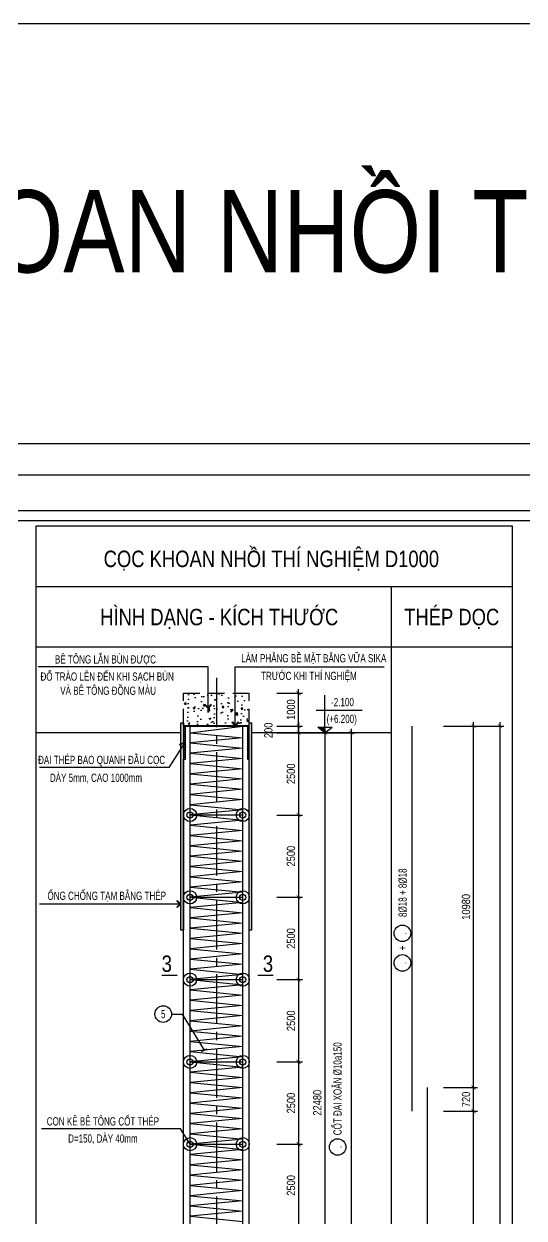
# Model space of a CAD drawing. Extents: x 171424 to 249266, y 74893 to 149166.
# Drawn here: x 177512 to 181308, y 140098 to 149166 of the extents above; entities that cross this region are included whole.
import ezdxf
from ezdxf.enums import TextEntityAlignment as Align

# ---------------------------------------------------------------- set-up
doc = ezdxf.new("R2010")
doc.units = 0
doc.header["$LTSCALE"] = 500
doc.header["$MEASUREMENT"] = 0
doc.header["$PDMODE"] = 3
doc.linetypes.add('CENTER2', pattern=[1.125, 0.75, -0.125, 0.125, -0.125])
doc.linetypes.add('HIDDEN', pattern=[0.375, 0.25, -0.125])
doc.layers.get('0').update_dxf_attribs({"linetype": 'CONTINUOUS'})
doc.layers.get('DEFPOINTS').update_dxf_attribs({"linetype": 'CONTINUOUS'})
for name, color, linetype in [('01.CDC.AXIS', 160, 'CENTER2'), ('02.CDC.DIM', 1, 'CONTINUOUS'), ('03.CDC.BORDER', 3, 'CONTINUOUS'), ('04.CDC.HIDDEN', 8, 'HIDDEN'), ('05.CDC.STEEL', 4, 'CONTINUOUS'), ('06.CDC.TEXT', 2, 'CONTINUOUS'), ('10.CDC.HATCH', 9, 'CONTINUOUS'), ('11.CDC.NOTE', 8, 'CONTINUOUS'), ('CDC-KHUNGTEN', 7, 'CONTINUOUS'), ('CDC.10.HATCH', 9, 'CONTINUOUS')]:
    doc.layers.add(name, color=color, linetype=linetype)
doc.styles.add('ARIAL', font='arial.ttf', dxfattribs={"width": 0.8})
doc.dimstyles.new('DIM100-25', dxfattribs={"dimtxt": 63, "dimasz": 30, "dimexe": 30, "dimexo": 0, "dimgap": 25, "dimtad": 1, "dimdec": 0, "dimlfac": 4, "dimzin": 0, "dimdsep": 46, "dimtxsty": 'ARIAL', "dimblk": 'ARCHTICK', "dimblk1": 'ARCHTICK', "dimblk2": 'D', "dimcen": 0, "dimdle": 30, "dimclrd": 1, "dimclre": 1, "dimclrt": 2, "dimadec": 0, "dimazin": 0, "dimtfac": 1, "dimtdec": 0, "dimtix": 1, "dimtofl": 0, "dimtmove": 2, "dimatfit": 3, "dimldrblk": 'ARCHTICK', "dimfxl": 1, "dimtolj": 1, "dimtzin": 0, "dimarcsym": 0})

# ---------------------------------------------------------------- blocks, each defined once
blk = doc.blocks.new('_ArchTick')
at = {"color": 0, "linetype": 'ByBlock', "const_width": 0.15}
blk.add_lwpolyline([(-0.5, -0.5), (0.5, 0.5)], dxfattribs=at)
blk = doc.blocks.new('*D298')
at = {"layer": '02.CDC.DIM', "color": 1, "lineweight": -2, "transparency": 16777216}
for p, q in [((179596.5, 143804.2), (179596.5, 144114.2)), ((179431.9, 144084.2), (179626.5, 144084.2)), ((179431.9, 143834.2), (179626.5, 143834.2))]:
    blk.add_line(p, q, dxfattribs=at)
at = {"layer": 'DEFPOINTS', "color": 0, "transparency": 16777216}
for p in [(179431.9, 144084.2), (179596.5, 144084.2), (179431.9, 143834.2)]:
    blk.add_point(p, dxfattribs=at)
at = {"layer": '02.CDC.DIM', "color": 1, "lineweight": -2, "transparency": 16777216, "xscale": 30, "yscale": 30, "zscale": 30}
for p, rotation in [((179596.5, 144084.2), 90), ((179596.5, 143834.2), 270)]:
    blk.add_blockref('_ArchTick', p, dxfattribs=dict(at, rotation=rotation))
at = {"layer": '02.CDC.DIM', "color": 2, "transparency": 16777216, "insert": (179539.4, 143959.2), "char_height": 63, "attachment_point": 5, "rotation": 90, "style": 'ARIAL'}
blk.add_mtext('\\A1;1000', dxfattribs=at)
blk = doc.blocks.new('D')
at = {"layer": '02.CDC.DIM'}
for p, q in [((-50, -50), (50, 50)), ((-86.75, 0), (86.75, 0))]:
    blk.add_line(p, q, dxfattribs=at)
blk = doc.blocks.new('*D299')
at = {"layer": '02.CDC.DIM', "color": 1, "lineweight": -2, "transparency": 16777216}
for p, q in [((180695.3, 143834.2), (181154.9, 143834.2)), ((181124.9, 143864.2), (181124.9, 132329.2)), ((180695.3, 132359.2), (181154.9, 132359.2))]:
    blk.add_line(p, q, dxfattribs=at)
at = {"layer": 'DEFPOINTS', "color": 0, "transparency": 16777216}
for p in [(180695.3, 143834.2), (180695.3, 132359.2), (181124.9, 132359.2)]:
    blk.add_point(p, dxfattribs=at)
at = {"layer": '02.CDC.DIM', "color": 1, "lineweight": -2, "transparency": 16777216, "xscale": 30, "yscale": 30, "zscale": 30}
for p, rotation in [((181124.9, 143834.2), 90), ((181124.9, 132359.2), 270)]:
    blk.add_blockref('_ArchTick', p, dxfattribs=dict(at, rotation=rotation))
at = {"layer": '02.CDC.DIM', "color": 2, "transparency": 16777216, "insert": (181067.8, 138096.7), "char_height": 63, "attachment_point": 5, "rotation": 90, "style": 'ARIAL'}
blk.add_mtext('\\A1;45900', dxfattribs=at)
blk = doc.blocks.new('*D302')
at = {"layer": '02.CDC.DIM', "color": 1, "lineweight": -2, "transparency": 16777216}
for p, q in [((180924.9, 138314.2), (180924.9, 140939.2)), ((180695.3, 140909.2), (180954.9, 140909.2)), ((180695.3, 138344.2), (180954.9, 138344.2))]:
    blk.add_line(p, q, dxfattribs=at)
at = {"layer": 'DEFPOINTS', "color": 0, "transparency": 16777216}
for p in [(180695.3, 140909.2), (180924.9, 140909.2), (180695.3, 138344.2)]:
    blk.add_point(p, dxfattribs=at)
at = {"layer": '02.CDC.DIM', "color": 1, "lineweight": -2, "transparency": 16777216, "xscale": 30, "yscale": 30, "zscale": 30}
for p, rotation in [((180924.9, 140909.2), 90), ((180924.9, 138344.2), 270)]:
    blk.add_blockref('_ArchTick', p, dxfattribs=dict(at, rotation=rotation))
at = {"layer": '02.CDC.DIM', "color": 2, "transparency": 16777216, "insert": (180867.8, 139626.7), "char_height": 63, "attachment_point": 5, "rotation": 90, "style": 'ARIAL'}
blk.add_mtext('\\A1;10260', dxfattribs=at)
blk = doc.blocks.new('*D303')
at = {"layer": '02.CDC.DIM', "color": 1, "lineweight": -2, "transparency": 16777216}
for p, q in [((180924.9, 140879.2), (180924.9, 141119.2)), ((180695.3, 141089.2), (180954.9, 141089.2)), ((180695.3, 140909.2), (180954.9, 140909.2))]:
    blk.add_line(p, q, dxfattribs=at)
at = {"layer": 'DEFPOINTS', "color": 0, "transparency": 16777216}
for p in [(180695.3, 141089.2), (180924.9, 141089.2), (180695.3, 140909.2)]:
    blk.add_point(p, dxfattribs=at)
at = {"layer": '02.CDC.DIM', "color": 1, "lineweight": -2, "transparency": 16777216, "xscale": 30, "yscale": 30, "zscale": 30}
for p, rotation in [((180924.9, 141089.2), 90), ((180924.9, 140909.2), 270)]:
    blk.add_blockref('_ArchTick', p, dxfattribs=dict(at, rotation=rotation))
at = {"layer": '02.CDC.DIM', "color": 2, "transparency": 16777216, "insert": (180867.8, 140999.2), "char_height": 63, "attachment_point": 5, "rotation": 90, "style": 'ARIAL'}
blk.add_mtext('\\A1;720', dxfattribs=at)
blk = doc.blocks.new('*D304')
at = {"layer": '02.CDC.DIM', "color": 1, "lineweight": -2, "transparency": 16777216}
for p, q in [((180695.3, 143834.2), (180954.9, 143834.2)), ((180924.9, 141059.2), (180924.9, 143864.2)), ((180695.3, 141089.2), (180954.9, 141089.2))]:
    blk.add_line(p, q, dxfattribs=at)
at = {"layer": 'DEFPOINTS', "color": 0, "transparency": 16777216}
for p in [(180695.3, 143834.2), (180924.9, 143834.2), (180695.3, 141089.2)]:
    blk.add_point(p, dxfattribs=at)
at = {"layer": '02.CDC.DIM', "color": 1, "lineweight": -2, "transparency": 16777216, "xscale": 30, "yscale": 30, "zscale": 30}
for p, rotation in [((180924.9, 143834.2), 90), ((180924.9, 141089.2), 270)]:
    blk.add_blockref('_ArchTick', p, dxfattribs=dict(at, rotation=rotation))
at = {"layer": '02.CDC.DIM', "color": 2, "transparency": 16777216, "insert": (180867.8, 142461.7), "char_height": 63, "attachment_point": 5, "rotation": 90, "style": 'ARIAL'}
blk.add_mtext('\\A1;10980', dxfattribs=at)
blk = doc.blocks.new('*D307')
at = {"layer": '02.CDC.DIM', "color": 1, "lineweight": -2, "transparency": 16777216}
for p, q in [((179429.4, 143784.2), (180026.5, 143784.2)), ((179996.5, 143814.2), (179996.5, 132304.2)), ((179429.4, 132334.2), (180026.5, 132334.2))]:
    blk.add_line(p, q, dxfattribs=at)
at = {"layer": 'DEFPOINTS', "color": 0, "transparency": 16777216}
for p in [(179429.4, 143784.2), (179429.4, 132334.2), (179996.5, 132334.2)]:
    blk.add_point(p, dxfattribs=at)
at = {"layer": '02.CDC.DIM', "color": 1, "lineweight": -2, "transparency": 16777216, "xscale": 30, "yscale": 30, "zscale": 30}
for p, rotation in [((179996.5, 143784.2), 90), ((179996.5, 132334.2), 270)]:
    blk.add_blockref('_ArchTick', p, dxfattribs=dict(at, rotation=rotation))
at = {"layer": '02.CDC.DIM', "color": 2, "transparency": 16777216, "insert": (179939.4, 138059.2), "char_height": 63, "attachment_point": 5, "rotation": 90, "style": 'ARIAL'}
blk.add_mtext('\\A1;45800', dxfattribs=at)
blk = doc.blocks.new('*D311')
at = {"layer": '02.CDC.DIM', "color": 1, "lineweight": -2, "transparency": 16777216}
for p, q in [((179429.4, 143784.2), (179826.5, 143784.2)), ((179796.5, 143814.2), (179796.5, 138134.2)), ((179429.4, 138164.2), (179826.5, 138164.2))]:
    blk.add_line(p, q, dxfattribs=at)
at = {"layer": 'DEFPOINTS', "color": 0, "transparency": 16777216}
for p in [(179429.4, 143784.2), (179429.4, 138164.2), (179796.5, 138164.2)]:
    blk.add_point(p, dxfattribs=at)
at = {"layer": '02.CDC.DIM', "color": 1, "lineweight": -2, "transparency": 16777216, "xscale": 30, "yscale": 30, "zscale": 30}
for p, rotation in [((179796.5, 143784.2), 90), ((179796.5, 138164.2), 270)]:
    blk.add_blockref('_ArchTick', p, dxfattribs=dict(at, rotation=rotation))
at = {"layer": '02.CDC.DIM', "color": 2, "transparency": 16777216, "insert": (179739.4, 140974.2), "char_height": 63, "attachment_point": 5, "rotation": 90, "style": 'ARIAL'}
blk.add_mtext('\\A1;22480', dxfattribs=at)
blk = doc.blocks.new('*D313')
at = {"layer": '02.CDC.DIM', "color": 1, "lineweight": -2, "transparency": 16777216}
for p, q in [((179431.9, 143834.2), (179626.5, 143834.2)), ((179596.5, 143864.2), (179596.5, 143754.2)), ((179431.9, 143784.2), (179626.5, 143784.2))]:
    blk.add_line(p, q, dxfattribs=at)
at = {"layer": 'DEFPOINTS', "color": 0, "transparency": 16777216}
for p in [(179431.9, 143834.2), (179431.9, 143784.2), (179596.5, 143784.2)]:
    blk.add_point(p, dxfattribs=at)
at = {"layer": '02.CDC.DIM', "color": 1, "lineweight": -2, "transparency": 16777216, "xscale": 30, "yscale": 30, "zscale": 30}
for p, rotation in [((179596.5, 143834.2), 90), ((179596.5, 143784.2), 270)]:
    blk.add_blockref('_ArchTick', p, dxfattribs=dict(at, rotation=rotation))
at = {"layer": '02.CDC.DIM', "color": 2, "transparency": 16777216, "insert": (179368, 143802), "char_height": 63, "attachment_point": 5, "rotation": 90, "style": 'ARIAL'}
blk.add_mtext('\\A1;200', dxfattribs=at)
blk = doc.blocks.new('*D319')
at = {"layer": '02.CDC.DIM', "color": 1, "lineweight": -2, "transparency": 16777216}
for p, q in [((179431.9, 143784.2), (179626.5, 143784.2)), ((179596.5, 143814.2), (179596.5, 143129.2)), ((179431.9, 143159.2), (179626.5, 143159.2))]:
    blk.add_line(p, q, dxfattribs=at)
at = {"layer": 'DEFPOINTS', "color": 0, "transparency": 16777216}
for p in [(179431.9, 143784.2), (179431.9, 143159.2), (179596.5, 143159.2)]:
    blk.add_point(p, dxfattribs=at)
at = {"layer": '02.CDC.DIM', "color": 1, "lineweight": -2, "transparency": 16777216, "xscale": 30, "yscale": 30, "zscale": 30}
for p, rotation in [((179596.5, 143784.2), 90), ((179596.5, 143159.2), 270)]:
    blk.add_blockref('_ArchTick', p, dxfattribs=dict(at, rotation=rotation))
at = {"layer": '02.CDC.DIM', "color": 2, "transparency": 16777216, "insert": (179539.4, 143471.7), "char_height": 63, "attachment_point": 5, "rotation": 90, "style": 'ARIAL'}
blk.add_mtext('\\A1;2500', dxfattribs=at)
blk = doc.blocks.new('*D320')
at = {"layer": '02.CDC.DIM', "color": 1, "lineweight": -2, "transparency": 16777216}
for p, q in [((179596.5, 143189.2), (179596.5, 142504.2)), ((179431.9, 143159.2), (179626.5, 143159.2)), ((179431.9, 142534.2), (179626.5, 142534.2))]:
    blk.add_line(p, q, dxfattribs=at)
at = {"layer": 'DEFPOINTS', "color": 0, "transparency": 16777216}
for p in [(179431.9, 143159.2), (179431.9, 142534.2), (179596.5, 142534.2)]:
    blk.add_point(p, dxfattribs=at)
at = {"layer": '02.CDC.DIM', "color": 1, "lineweight": -2, "transparency": 16777216, "xscale": 30, "yscale": 30, "zscale": 30}
for p, rotation in [((179596.5, 143159.2), 90), ((179596.5, 142534.2), 270)]:
    blk.add_blockref('_ArchTick', p, dxfattribs=dict(at, rotation=rotation))
at = {"layer": '02.CDC.DIM', "color": 2, "transparency": 16777216, "insert": (179539.4, 142846.7), "char_height": 63, "attachment_point": 5, "rotation": 90, "style": 'ARIAL'}
blk.add_mtext('\\A1;2500', dxfattribs=at)
blk = doc.blocks.new('*D321')
at = {"layer": '02.CDC.DIM', "color": 1, "lineweight": -2, "transparency": 16777216}
for p, q in [((179596.5, 142564.2), (179596.5, 141879.2)), ((179431.9, 142534.2), (179626.5, 142534.2)), ((179431.9, 141909.2), (179626.5, 141909.2))]:
    blk.add_line(p, q, dxfattribs=at)
at = {"layer": 'DEFPOINTS', "color": 0, "transparency": 16777216}
for p in [(179431.9, 142534.2), (179431.9, 141909.2), (179596.5, 141909.2)]:
    blk.add_point(p, dxfattribs=at)
at = {"layer": '02.CDC.DIM', "color": 1, "lineweight": -2, "transparency": 16777216, "xscale": 30, "yscale": 30, "zscale": 30}
for p, rotation in [((179596.5, 142534.2), 90), ((179596.5, 141909.2), 270)]:
    blk.add_blockref('_ArchTick', p, dxfattribs=dict(at, rotation=rotation))
at = {"layer": '02.CDC.DIM', "color": 2, "transparency": 16777216, "insert": (179539.4, 142221.7), "char_height": 63, "attachment_point": 5, "rotation": 90, "style": 'ARIAL'}
blk.add_mtext('\\A1;2500', dxfattribs=at)
blk = doc.blocks.new('*D322')
at = {"layer": '02.CDC.DIM', "color": 1, "lineweight": -2, "transparency": 16777216}
for p, q in [((179596.5, 141939.2), (179596.5, 141254.2)), ((179431.9, 141909.2), (179626.5, 141909.2)), ((179431.9, 141284.2), (179626.5, 141284.2))]:
    blk.add_line(p, q, dxfattribs=at)
at = {"layer": 'DEFPOINTS', "color": 0, "transparency": 16777216}
for p in [(179431.9, 141909.2), (179431.9, 141284.2), (179596.5, 141284.2)]:
    blk.add_point(p, dxfattribs=at)
at = {"layer": '02.CDC.DIM', "color": 1, "lineweight": -2, "transparency": 16777216, "xscale": 30, "yscale": 30, "zscale": 30}
for p, rotation in [((179596.5, 141909.2), 90), ((179596.5, 141284.2), 270)]:
    blk.add_blockref('_ArchTick', p, dxfattribs=dict(at, rotation=rotation))
at = {"layer": '02.CDC.DIM', "color": 2, "transparency": 16777216, "insert": (179539.4, 141596.7), "char_height": 63, "attachment_point": 5, "rotation": 90, "style": 'ARIAL'}
blk.add_mtext('\\A1;2500', dxfattribs=at)
blk = doc.blocks.new('*D323')
at = {"layer": '02.CDC.DIM', "color": 1, "lineweight": -2, "transparency": 16777216}
for p, q in [((179431.9, 141284.2), (179626.5, 141284.2)), ((179596.5, 141314.2), (179596.5, 140629.2)), ((179431.9, 140659.2), (179626.5, 140659.2))]:
    blk.add_line(p, q, dxfattribs=at)
at = {"layer": 'DEFPOINTS', "color": 0, "transparency": 16777216}
for p in [(179431.9, 141284.2), (179431.9, 140659.2), (179596.5, 140659.2)]:
    blk.add_point(p, dxfattribs=at)
at = {"layer": '02.CDC.DIM', "color": 1, "lineweight": -2, "transparency": 16777216, "xscale": 30, "yscale": 30, "zscale": 30}
for p, rotation in [((179596.5, 141284.2), 90), ((179596.5, 140659.2), 270)]:
    blk.add_blockref('_ArchTick', p, dxfattribs=dict(at, rotation=rotation))
at = {"layer": '02.CDC.DIM', "color": 2, "transparency": 16777216, "insert": (179539.4, 140971.7), "char_height": 63, "attachment_point": 5, "rotation": 90, "style": 'ARIAL'}
blk.add_mtext('\\A1;2500', dxfattribs=at)
blk = doc.blocks.new('*D324')
at = {"layer": '02.CDC.DIM', "color": 1, "lineweight": -2, "transparency": 16777216}
for p, q in [((179431.9, 140659.2), (179626.5, 140659.2)), ((179596.5, 140689.2), (179596.5, 140004.2)), ((179431.9, 140034.2), (179626.5, 140034.2))]:
    blk.add_line(p, q, dxfattribs=at)
at = {"layer": 'DEFPOINTS', "color": 0, "transparency": 16777216}
for p in [(179431.9, 140659.2), (179431.9, 140034.2), (179596.5, 140034.2)]:
    blk.add_point(p, dxfattribs=at)
at = {"layer": '02.CDC.DIM', "color": 1, "lineweight": -2, "transparency": 16777216, "xscale": 30, "yscale": 30, "zscale": 30}
for p, rotation in [((179596.5, 140659.2), 90), ((179596.5, 140034.2), 270)]:
    blk.add_blockref('_ArchTick', p, dxfattribs=dict(at, rotation=rotation))
at = {"layer": '02.CDC.DIM', "color": 2, "transparency": 16777216, "insert": (179539.4, 140346.7), "char_height": 63, "attachment_point": 5, "rotation": 90, "style": 'ARIAL'}
blk.add_mtext('\\A1;2500', dxfattribs=at)
blk = doc.blocks.new('KHUNG A1')
at = {"layer": 'CDC-KHUNGTEN'}
blk.add_lwpolyline([(10366.22, 712.17), (10366.22, 1278.17), (9655.22, 1278.17), (9655.22, 712.17)], close=True, dxfattribs=at)
at = {"layer": 'CDC.10.HATCH', "color": 8}
blk.add_lwpolyline([(9652.22, 709.17), (10447.22, 709.17), (10447.22, 1281.17), (9652.22, 1281.17)], close=True, dxfattribs=at)
at = {"layer": 'DEFPOINTS', "color": 1}
blk.add_lwpolyline([(9617.22, 698.17), (9617.22, 1292.17), (10458.22, 1292.17), (10458.22, 698.17), (9617.22, 698.17)], close=True, dxfattribs=at)

msp = doc.modelspace()

# ---------------------------------------------------------------- hatches: boundary and pattern name
at = {"layer": '10.CDC.HATCH'}
h = msp.add_hatch(dxfattribs=at)
h.set_pattern_fill('AR-CONC', color=256, scale=20, style=0)
h.set_pattern_definition([(50, (79881.55, 182547.87), (143.45204, -12.55043), [15, -165]), (355, (79881.55, 182547.87), (-27.75027, 150.43843), [12, -132]), (100.4514, (79893.5, 182546.83), (115.70188, 137.8879), [12.74804, -140.22842]), (46.1842, (79881.55, 182587.87), (213.4482, -33.1038), [22.5, -247.5]), (96.6356, (79899.33, 182585.12), (186.93254, 194.82357), [19.12206, -210.3426]), (351.1842, (79881.55, 182587.87), (186.9324, 194.8237), [18, -198]), (21, (79901.55, 182577.87), (119.38141, -80.52378), [15, -165]), (326, (79901.55, 182577.87), (48.66307, 145.03), [12, -132]), (71.4514, (79911.5, 182571.16), (168.04453, 64.5061), [12.74804, -140.22842]), (37.5, (79881.546, 182547.874), (2.43197, 66.57877), [0, -130.4, 0, -134, 0, -132.5]), (7.5, (79881.546, 182547.874), (52.613907, 78.88234), [0, -76.4, 0, -127.4, 0, -50.5]), (327.5, (79836.946, 182547.874), (106.764487, -4.510974), [0, -50, 0, -156, 0, -207]), (317.5, (79816.95, 182547.87), (116.63723, 20.021), [0, -65, 0, -103.6, 0, -147])])
h.paths.add_polyline_path([(179223.12, 143839.24), (179223.12, 144084.24), (179090.35, 144084.24), (179039.45, 143848.91), (179040.41, 143844.76), (179071.93, 143855.78), (179073.68, 143849.73), (179037.36, 143839.24)])
h.paths.add_polyline_path([(178723.12, 144084.24), (178723.12, 143839.24), (179037.36, 143839.24), (179026.88, 143875.56), (179032.93, 143877.31), (179039.45, 143848.91), (179090.35, 144084.24)])
for points in [[(178723.12, 143859.24), (178703.12, 143859.24), (178703.12, 143839.24), (178703.12, 143834.24), (178703.12, 143584.24), (178703.12, 142284.31), (178723.12, 142284.31)], [(179243.12, 143859.24), (179223.12, 143859.24), (179223.12, 143839.24), (179223.12, 143834.24), (179223.12, 143584.24), (179223.12, 142284.31), (179243.12, 142284.31)]]:
    msp.add_hatch(color=256, dxfattribs=at).paths.add_polyline_path(points)
h = msp.add_hatch(dxfattribs=at)
h.set_pattern_fill('ANSI31', color=256, scale=100, style=0)
h.set_pattern_definition([(45, (61855.897, 136430.644), (-8.8388348, 8.8388348), [])])
h.paths.add_polyline_path([(178738.12, 143784.24), (178738.12, 143834.24), (178723.12, 143834.24), (178723.12, 143584.24), (178738.12, 143584.24)])
h = msp.add_hatch(dxfattribs=at)
h.set_pattern_fill('ANSI31', color=256, scale=100, style=0)
h.set_pattern_definition([(45, (62340.897, 136430.644), (-8.8388348, 8.8388348), [])])
h.paths.add_polyline_path([(179223.12, 143784.24), (179223.12, 143834.24), (179208.12, 143834.24), (179208.12, 143584.24), (179223.12, 143584.24)])

# ---------------------------------------------------------------- linework, layer by layer
at = {"color": 4}
msp.add_lwpolyline([(171448.44, 145979.09), (192473.44, 145979.09), (192473.44, 149166.23), (171448.44, 149166.23)], close=True, dxfattribs=at)
at = {"layer": '01.CDC.AXIS'}
msp.add_line((178973.12, 144199.9), (178973.12, 132219.24), dxfattribs=at)
at = {"layer": '03.CDC.BORDER'}
for p, q in [((177606.26, 144895.41), (181217.5, 144895.41)), ((180298.99, 144895.41), (180298.99, 131255.83)), ((177606.26, 144435.41), (181217.5, 144435.41)), ((178703.12, 142284.31), (178703.12, 143859.24)), ((178703.12, 143859.24), (178723.12, 143859.24)), ((178723.12, 143859.24), (178723.12, 142284.31)), ((178723.12, 143839.24), (179223.12, 143839.24)), ((178723.12, 143834.24), (179223.12, 143834.24)), ((179223.12, 143859.24), (179243.12, 143859.24)), ((179223.12, 142284.31), (179223.12, 143859.24)), ((179243.12, 142284.31), (179243.12, 143859.24)), ((179243.12, 142284.31), (179243.12, 143859.24)), ((178703.12, 143784.24), (177606.26, 143784.24)), ((180298.99, 143784.24), (179243.12, 143784.24)), ((178723.12, 143159.24), (178723.12, 143584.24)), ((179223.12, 143159.24), (179223.12, 143584.24)), ((178723.12, 142534.24), (178723.12, 143159.24)), ((179223.12, 142534.24), (179223.12, 143159.24)), ((178723.12, 141909.24), (178723.12, 142534.24)), ((179223.12, 141909.24), (179223.12, 142534.24)), ((178723.12, 142284.31), (178703.12, 142284.31)), ((179243.12, 142284.31), (179223.12, 142284.31)), ((178723.12, 141284.24), (178723.12, 141909.24)), ((179223.12, 141284.24), (179223.12, 141909.24)), ((178723.12, 140659.24), (178723.12, 141284.24)), ((179223.12, 140659.24), (179223.12, 141284.24)), ((178723.12, 140034.24), (178723.12, 140659.24)), ((179223.12, 140034.24), (179223.12, 140659.24))]:
    msp.add_line(p, q, dxfattribs=at)
msp.add_lwpolyline([(177606.26, 145355.41), (181217.5, 145355.41), (181217.5, 131255.83), (177606.26, 131255.83)], close=True, dxfattribs=at)
for centre, radius in [((178773.12, 143159.24), 50), ((179173.12, 143159.24), 50), ((178773.12, 143159.24), 23.06), ((179173.12, 143159.24), 23.06), ((178773.12, 142534.24), 50), ((178773.12, 142534.24), 23.06), ((179173.12, 142534.24), 50), ((179173.12, 142534.24), 23.06), ((178773.12, 141909.24), 50), ((178773.12, 141909.24), 23.06), ((179173.12, 141909.24), 50), ((179173.12, 141909.24), 23.06), ((178773.12, 141284.24), 50), ((178773.12, 141284.24), 23.06), ((179173.12, 141284.24), 50), ((179173.12, 141284.24), 23.06), ((178773.12, 140659.24), 50), ((178773.12, 140659.24), 23.06), ((179173.12, 140659.24), 50), ((179173.12, 140659.24), 23.06)]:
    msp.add_circle(centre, radius, dxfattribs=at)
at = {"layer": '04.CDC.HIDDEN'}
for p, q in [((178723.12, 144084.24), (179223.12, 144084.24)), ((178723.12, 143839.24), (178723.12, 144084.24)), ((179223.12, 143839.24), (179223.12, 144084.24))]:
    msp.add_line(p, q, dxfattribs=at)
at = {"layer": '05.CDC.STEEL'}
for p, q in [((178773.12, 143159.24), (178773.12, 143834.24)), ((178773.12, 143784.24), (179173.12, 143834.24)), ((179173.12, 143159.24), (179173.12, 143834.24)), ((180458.31, 140909.24), (180458.31, 143834.24)), ((179173.12, 143745.18), (178773.12, 143706.12)), ((179173.12, 143667.06), (178773.12, 143627.99)), ((179173.12, 143588.93), (178773.12, 143549.87)), ((179173.12, 143510.81), (178773.12, 143471.74)), ((179173.12, 143432.68), (178773.12, 143393.62)), ((179173.12, 143354.56), (178773.12, 143315.49)), ((179173.12, 143276.43), (178773.12, 143237.37)), ((179173.12, 143198.31), (178773.12, 143159.24)), ((178773.12, 143159.24), (179173.12, 143159.24)), ((178773.12, 142534.24), (178773.12, 143159.24)), ((178773.12, 143159.24), (179173.12, 143159.24)), ((179173.12, 143120.18), (178773.12, 143081.12)), ((179173.12, 142534.24), (179173.12, 143159.24)), ((179173.12, 143042.06), (178773.12, 143002.99)), ((179173.12, 142963.93), (178773.12, 142924.87)), ((179173.12, 142885.81), (178773.12, 142846.74)), ((179173.12, 142807.68), (178773.12, 142768.62)), ((179173.12, 142729.56), (178773.12, 142690.49)), ((179173.12, 142651.43), (178773.12, 142612.37)), ((179173.12, 142573.31), (178773.12, 142534.24)), ((178773.12, 142534.24), (179173.12, 142534.24)), ((178773.12, 141909.24), (178773.12, 142534.24)), ((178773.12, 142534.24), (179173.12, 142534.24)), ((179173.12, 142495.18), (178773.12, 142456.12)), ((179173.12, 141909.24), (179173.12, 142534.24)), ((179173.12, 142417.06), (178773.12, 142377.99)), ((179173.12, 142338.93), (178773.12, 142299.87)), ((179173.12, 142260.81), (178773.12, 142221.74)), ((179173.12, 142182.68), (178773.12, 142143.62)), ((179173.12, 142104.56), (178773.12, 142065.49)), ((179173.12, 142026.43), (178773.12, 141987.37)), ((179173.12, 141948.31), (178773.12, 141909.24)), ((178773.12, 141909.24), (179173.12, 141909.24)), ((178773.12, 141284.24), (178773.12, 141909.24)), ((178773.12, 141909.24), (179173.12, 141909.24)), ((179173.12, 141870.18), (178773.12, 141831.12)), ((179173.12, 141284.24), (179173.12, 141909.24)), ((179173.12, 141792.06), (178773.12, 141752.99)), ((179173.12, 141713.93), (178773.12, 141674.87)), ((179173.12, 141635.81), (178773.12, 141596.74)), ((179173.12, 141557.68), (178773.12, 141518.62)), ((179173.12, 141479.56), (178773.12, 141440.49)), ((179173.12, 141401.43), (178773.12, 141362.37)), ((179173.12, 141323.31), (178773.12, 141284.24)), ((178773.12, 141284.24), (179173.12, 141284.24)), ((178773.12, 140659.24), (178773.12, 141284.24)), ((178773.12, 141284.24), (179173.12, 141284.24)), ((179173.12, 140659.24), (179173.12, 141284.24)), ((179173.12, 141245.18), (178773.12, 141206.12)), ((179173.12, 141167.06), (178773.12, 141127.99)), ((179173.12, 141088.93), (178773.12, 141049.87)), ((179173.12, 141010.81), (178773.12, 140971.74)), ((180575.97, 138164.24), (180575.97, 141089.24)), ((179173.12, 140932.68), (178773.12, 140893.62)), ((179173.12, 140854.56), (178773.12, 140815.49)), ((179173.12, 140776.43), (178773.12, 140737.37)), ((179173.12, 140698.31), (178773.12, 140659.24)), ((178773.12, 140659.24), (179173.12, 140659.24)), ((178773.12, 140034.24), (178773.12, 140659.24)), ((178773.12, 140659.24), (179173.12, 140659.24)), ((179173.12, 140034.24), (179173.12, 140659.24)), ((179173.12, 140620.18), (178773.12, 140581.12)), ((179173.12, 140542.06), (178773.12, 140502.99)), ((179173.12, 140463.93), (178773.12, 140424.87)), ((179173.12, 140385.81), (178773.12, 140346.74)), ((179173.12, 140307.68), (178773.12, 140268.62)), ((179173.12, 140229.56), (178773.12, 140190.49)), ((179173.12, 140151.43), (178773.12, 140112.37))]:
    msp.add_line(p, q, dxfattribs=at)
for points in [[(178723.12, 143584.24), (178738.12, 143584.24), (178738.12, 143834.24), (178723.12, 143834.24)], [(179208.12, 143584.24), (179223.12, 143584.24), (179223.12, 143834.24), (179208.12, 143834.24)]]:
    msp.add_lwpolyline(points, close=True, dxfattribs=at)
at = {"layer": '10.CDC.HATCH'}
for p, q in [((178773.12, 143784.24), (179173.12, 143745.18)), ((178773.12, 143706.12), (179173.12, 143667.06)), ((178773.12, 143627.99), (179173.12, 143588.93)), ((178773.12, 143549.87), (179173.12, 143510.81)), ((178773.12, 143471.74), (179173.12, 143432.68)), ((178773.12, 143393.62), (179173.12, 143354.56)), ((178773.12, 143315.49), (179173.12, 143276.43)), ((178773.12, 143237.37), (179173.12, 143198.31)), ((178773.12, 143159.24), (179173.12, 143120.18)), ((178773.12, 143081.12), (179173.12, 143042.06)), ((178773.12, 143002.99), (179173.12, 142963.93)), ((178773.12, 142924.87), (179173.12, 142885.81)), ((178773.12, 142846.74), (179173.12, 142807.68)), ((178773.12, 142768.62), (179173.12, 142729.56)), ((178773.12, 142690.49), (179173.12, 142651.43)), ((178773.12, 142612.37), (179173.12, 142573.31)), ((178773.12, 142534.24), (179173.12, 142495.18)), ((178773.12, 142456.12), (179173.12, 142417.06)), ((178773.12, 142377.99), (179173.12, 142338.93)), ((178773.12, 142299.87), (179173.12, 142260.81)), ((178773.12, 142221.74), (179173.12, 142182.68)), ((178773.12, 142143.62), (179173.12, 142104.56)), ((178773.12, 142065.49), (179173.12, 142026.43)), ((178773.12, 141987.37), (179173.12, 141948.31)), ((178773.12, 141909.24), (179173.12, 141870.18)), ((178773.12, 141831.12), (179173.12, 141792.06)), ((178773.12, 141752.99), (179173.12, 141713.93)), ((178773.12, 141674.87), (179173.12, 141635.81)), ((178773.12, 141596.74), (179173.12, 141557.68)), ((178773.12, 141518.62), (179173.12, 141479.56)), ((178773.12, 141440.49), (179173.12, 141401.43)), ((178773.12, 141362.37), (179173.12, 141323.31)), ((178773.12, 141284.24), (179173.12, 141245.18)), ((178773.12, 141206.12), (179173.12, 141167.06)), ((178773.12, 141127.99), (179173.12, 141088.93)), ((178773.12, 141049.87), (179173.12, 141010.81)), ((178773.12, 140971.74), (179173.12, 140932.68)), ((178773.12, 140893.62), (179173.12, 140854.56)), ((178773.12, 140815.49), (179173.12, 140776.43)), ((178773.12, 140737.37), (179173.12, 140698.31)), ((178773.12, 140659.24), (179173.12, 140620.18)), ((178773.12, 140581.12), (179173.12, 140542.06)), ((178773.12, 140502.99), (179173.12, 140463.93)), ((178773.12, 140424.87), (179173.12, 140385.81)), ((178773.12, 140346.74), (179173.12, 140307.68)), ((178773.12, 140268.62), (179173.12, 140229.56)), ((178773.12, 140190.49), (179173.12, 140151.43)), ((178773.12, 140112.37), (179173.12, 140073.31))]:
    msp.add_line(p, q, dxfattribs=at)
at = {"layer": '11.CDC.NOTE'}
for p, q in [((179796.54, 143784.24), (179796.54, 144068.41)), ((179729.63, 143955.18), (180080.22, 143955.18)), ((179796.54, 143784.24), (179742.54, 143825.63)), ((179742.54, 143825.63), (179850.54, 143825.63)), ((179796.54, 143784.24), (179850.54, 143825.63)), ((179653.91, 143784.24), (179939.16, 143784.24))]:
    msp.add_line(p, q, dxfattribs=at)
for points in [[(178909.54, 143968.07), (178936.27, 143994.8), (178931.81, 143999.25), (178909.54, 143974.37), (178887.26, 143999.25), (178882.81, 143994.8), (178909.54, 143968.07), (178909.54, 143968.07), (178909.54, 144284.42), (177620.1, 144284.42)], [(179116.84, 143834.56), (179090.11, 143861.29), (179094.57, 143865.75), (179116.84, 143840.86), (179139.11, 143865.75), (179143.57, 143861.29), (179116.84, 143834.56), (179116.84, 143834.56), (179116.84, 144284.42), (180245.91, 144284.42)], [(178732.96, 143709.75), (178692.25, 143695.53), (178693.2, 143693.19), (178731.98, 143707.43), (178739.16, 143673.79), (178741.49, 143674.73), (178732.96, 143709.75), (178612.18, 143521.08), (177631.62, 143521.08)], [(178703.12, 142482.52), (178676.39, 142509.25), (178671.94, 142504.79), (178696.82, 142482.52), (178671.94, 142460.24), (178676.39, 142455.79), (178703.12, 142482.52), (178703.12, 142482.52), (177631.62, 142482.52)], [(178632.69, 141647.53), (178712.54, 141647.53), (178881, 141372.9)], [(178773.12, 140659.24), (178700.78, 140775.83), (177644.82, 140775.83)]]:
    msp.add_lwpolyline(points, dxfattribs=at)
at = {"layer": '11.CDC.NOTE', "const_width": 10}
msp.add_lwpolyline([(178859.01, 141362.65), (178903, 141383.16)], dxfattribs=at)
at = {"layer": '11.CDC.NOTE'}
for centre in [(180384.46, 142260.85), (180384.46, 142035.72), (178569.69, 141647.53), (179893.36, 140638.22)]:
    msp.add_circle(centre, 63, dxfattribs=at)
msp.add_solid([(179742.54, 143825.63), (179796.54, 143784.24), (179796.54, 143825.63), (179796.54, 143784.24)], dxfattribs=at)

# ---------------------------------------------------------------- block references
at = {"xscale": 25, "yscale": 25, "zscale": 25}
msp.add_blockref('KHUNG A1', (-68982.15, 113438.58), dxfattribs=at)

# ---------------------------------------------------------------- texts
at = {"layer": '06.CDC.TEXT', "style": 'ARIAL', "width": 0.8}
for s, height, p in [('CỌC KHOAN NHỒI THÍ NGHIỆM D800 + D1000', 625, (182148.67, 147278.84)), ('CỌC KHOAN NHỒI THÍ NGHIỆM D1000', 125, (179390.31, 145041.53)), ('HÌNH DẠNG - KÍCH THƯỚC', 125, (178994.62, 144599.96)), ('THÉP DỌC', 125, (180758.94, 144599.96)), ('%%U3 ', 125, (178616.26, 141967.72)), ('%%U 3', 125, (179345.11, 141967.72))]:
    msp.add_text(s, height=height, dxfattribs=at).set_placement(p, align=Align.CENTER)
at = {"layer": '06.CDC.TEXT', "style": 'ARIAL', "width": 0.7}
for s, p in [('BÊ TÔNG LẪN BÙN ĐƯỢC', (177748.04, 144309.54)), ('LÀM PHẲNG BỀ MẶT BẰNG VỮA SIKA', (179161.32, 144318.41)), ('ĐỔ TRÀO LÊN ĐẾN KHI SẠCH BÙN', (177638.29, 144178.98)), ('TRƯỚC KHI THÍ NGHIỆM', (179312.58, 144184.35)), ('VÀ BÊ TÔNG ĐỒNG MÀU', (177788.19, 144071.69)), ('(+6.200)', (179809.62, 143857.83)), ('ĐAI THÉP BAO QUANH ĐẦU CỌC', (177620.13, 143546.21)), ('DÀY 5mm, CAO 1000mm', (177709.56, 143410.71)), ('ỐNG CHỐNG TẠM BẰNG THÉP', (177691.19, 142514.66))]:
    msp.add_text(s, height=62.5, dxfattribs=at).set_placement(p)
msp.add_text('-2.100', height=62.5, dxfattribs=at).set_placement((179930.03, 144016.53), align=Align.MIDDLE)
msp.add_text('8%%C18 + 8%%C18', height=62.5, rotation=90, dxfattribs=at).set_placement((180386.17, 142569.01), align=Align.MIDDLE)
for s, p in [('.', (180384.46, 142260.85)), ('+', (180384.46, 142148.62)), ('.', (180384.46, 142035.72)), ('.', (179893.36, 140638.22))]:
    msp.add_text(s, height=62.5, rotation=90, dxfattribs=at).set_placement(p, align=Align.MIDDLE_CENTER)
for s, p in [('5', (178569.69, 141647.53)), ('CON KÊ BÊ TÔNG CỐT THÉP', (178111.85, 140832.98)), ('D=150, DÀY 40mm', (178111.85, 140702.85))]:
    msp.add_text(s, height=62.5, dxfattribs=at).set_placement(p, align=Align.MIDDLE_CENTER)
msp.add_text('CỐT ĐAI XOẮN %%C10a150', height=62.5, rotation=90, dxfattribs=at).set_placement((179923.34, 140727.21))

# ---------------------------------------------------------------- dimensions: what is measured, and where the dimension line sits
at = {"layer": '02.CDC.DIM'}
for base, p1, p2, angle, picture, middle in [((179596.54, 144084.24), (179431.87, 143834.24), (179431.87, 144084.24), 270, '*D298', (179539.37, 143959.24)), ((181124.92, 132359.24), (180695.28, 143834.24), (180695.28, 132359.24), 270, '*D299', (181067.75, 138096.74)), ((180924.92, 143834.24), (180695.28, 141089.24), (180695.28, 143834.24), 270, '*D304', (180867.75, 142461.74)), ((179996.54, 132334.24), (179429.36, 143784.24), (179429.36, 132334.24), 270, '*D307', (179939.37, 138059.24)), ((179796.54, 138164.24), (179429.36, 143784.24), (179429.36, 138164.24), 270, '*D311', (179739.37, 140974.24)), ((179596.54, 143159.24), (179431.87, 143784.24), (179431.87, 143159.24), 90, '*D319', (179539.37, 143471.74)), ((179596.54, 142534.24), (179431.87, 143159.24), (179431.87, 142534.24), 90, '*D320', (179539.37, 142846.74)), ((179596.54, 141909.24), (179431.87, 142534.24), (179431.87, 141909.24), 90, '*D321', (179539.37, 142221.74)), ((179596.54, 141284.24), (179431.87, 141909.24), (179431.87, 141284.24), 90, '*D322', (179539.37, 141596.74)), ((179596.54, 140659.24), (179431.87, 141284.24), (179431.87, 140659.24), 90, '*D323', (179539.37, 140971.74)), ((180924.92, 141089.24), (180695.28, 140909.24), (180695.28, 141089.24), 270, '*D303', (180867.75, 140999.24)), ((180924.92, 140909.24), (180695.28, 138344.24), (180695.28, 140909.24), 270, '*D302', (180867.75, 139626.74)), ((179596.54, 140034.24), (179431.87, 140659.24), (179431.87, 140034.24), 90, '*D324', (179539.37, 140346.74))]:
    dim = msp.add_linear_dim(base=base, p1=p1, p2=p2, angle=angle, dimstyle='DIM100-25', dxfattribs=at)
    dim.commit()
    dim.dimension.update_dxf_attribs({"geometry": picture, "text_midpoint": middle})
dim = msp.add_linear_dim(base=(179596.54, 143784.24), p1=(179431.87, 143834.24), p2=(179431.87, 143784.24), angle=90, dimstyle='DIM100-25', dxfattribs=at)
dim.commit()
dim.dimension.update_dxf_attribs({"geometry": '*D313', "text_midpoint": (179368.02, 143802), "dimtype": 160})

doc.saveas('drawing.dxf')
